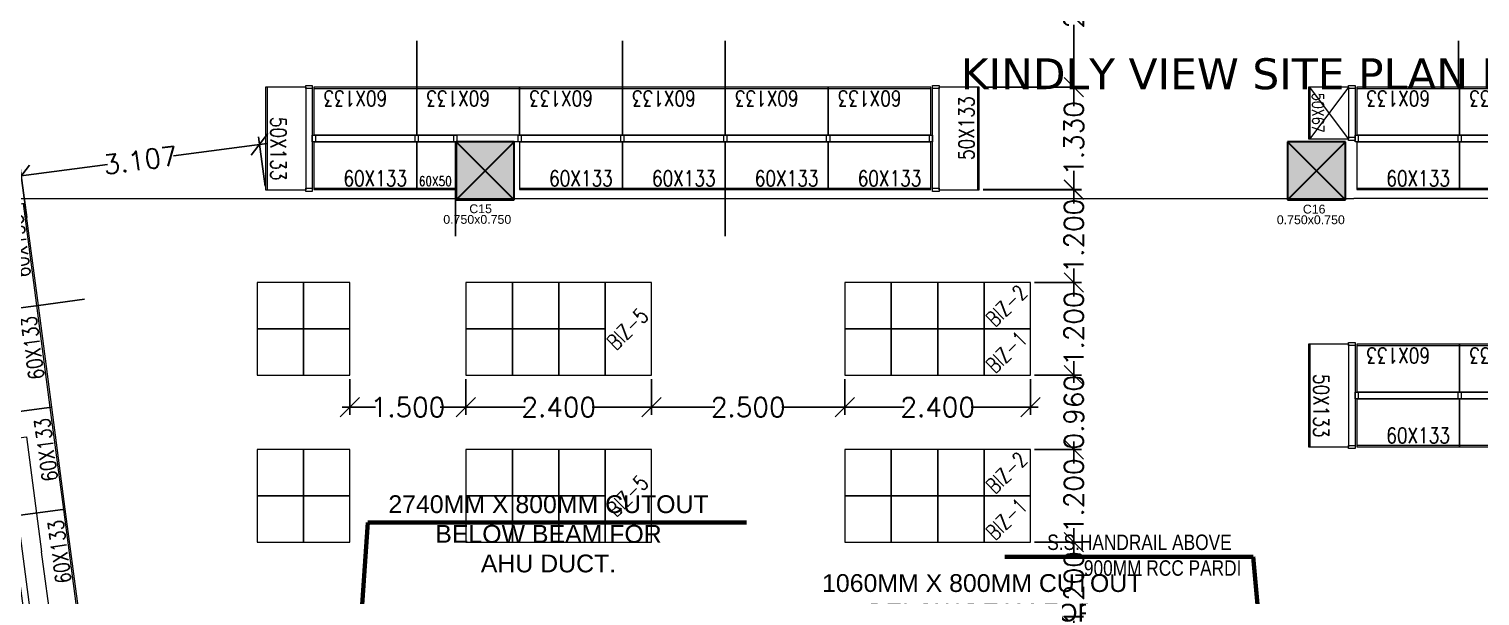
# Model space of a CAD drawing. Header units: inches. Extents: x 6 to 183294, y -48183 to 78918.
# Drawn here: x 122417 to 141178, y 42599 to 49934 of the extents above; entities that cross this region are included whole.
import ezdxf
from ezdxf.enums import TextEntityAlignment as Align

# ---------------------------------------------------------------- set-up
doc = ezdxf.new("R2010")
doc.units = ezdxf.units.IN
doc.header["$MEASUREMENT"] = 0
doc.header["$PDMODE"] = 35
for name, color, linetype, lineweight in [('Category', 8, 'Continuous', 0), ('COLUMN DMART', 8, 'Continuous', 0), ('DIM', 8, 'Continuous', 0), ('MUEBLES', 8, 'Continuous', 0), ('RACKS CORE & NON-CORE', 8, 'Continuous', 0), ('SDA_COL NO. DETAILS', 8, 'Continuous', 0), ('SDA_DIM', 8, 'Continuous', 5), ('SDA_MEP INPUTS', 8, 'Continuous', 0), ('SDA_RCC', 1, 'Continuous', 30)]:
    doc.layers.add(name, color=color, linetype=linetype, lineweight=lineweight)
doc.layers.add('S-COLUMN', color=1, linetype='Continuous')
doc.layers.add('SDA_TEXT', color=21, linetype='Continuous')
doc.styles.add('AR', font='arial.ttf')
doc.styles.add('arial', font='verdana.ttf')
doc.styles.add('ROMANS', font='simplex.shx', dxfattribs={"width": 0.7})
doc.styles.get("Standard").update_dxf_attribs({"font": 'txt.shx'})
doc.styles.add('SWA', font='simplex.shx', dxfattribs={"width": 0.75, "height": 0.23})
doc.styles.add('UNIQUE', font='times.ttf', dxfattribs={"height": 0.16})
doc.dimstyles.new('1-10', dxfattribs={"dimscale": 0.15, "dimtxt": 2.5, "dimasz": 2.5, "dimexe": 1, "dimexo": 0.5, "dimgap": 0.09, "dimtad": 0, "dimdec": 3, "dimzin": 0, "dimdsep": 46, "dimtxsty": 'Standard', "dimblk": 'OBLIQUE', "dimcen": 2.5, "dimdle": 1, "dimadec": 0, "dimazin": 0, "dimtfac": 1, "dimtdec": 3, "dimtofl": 0, "dimtmove": 0, "dimatfit": 3, "dimfxl": 0, "dimtolj": 1, "dimtzin": 0, "dimarcsym": 0})
doc.dimstyles.new('SDA-100', dxfattribs={"dimtxt": 0.2, "dimasz": 0.18, "dimexe": 0.18, "dimexo": 0.0625, "dimgap": 0.015, "dimtad": 0, "dimzin": 0, "dimdsep": 46, "dimtxsty": 'Standard', "dimblk": 'ARCHTICK', "dimcen": 0.09, "dimclrd": 27, "dimclre": 27, "dimclrt": 21, "dimadec": 0, "dimazin": 0, "dimtfac": 1, "dimtofl": 0, "dimtmove": 1, "dimatfit": 3, "dimfxl": 0, "dimtolj": 1, "dimtzin": 0, "dimlwd": -1, "dimlwe": -1, "dimarcsym": 0})
doc.dimstyles.new('SDA-100 centerline', dxfattribs={"dimtxt": 0.23, "dimasz": 0.125, "dimexe": 0.18, "dimexo": 0.0625, "dimgap": 0.09, "dimtad": 0, "dimdec": 3, "dimzin": 0, "dimdsep": 46, "dimtxsty": 'Standard', "dimblk": 'ARCHTICK', "dimcen": 0.09, "dimclrd": 27, "dimclre": 27, "dimclrt": 21, "dimadec": 0, "dimazin": 0, "dimtfac": 1, "dimtdec": 3, "dimtofl": 0, "dimtmove": 1, "dimatfit": 3, "dimfxl": 0, "dimtolj": 1, "dimtzin": 0, "dimarcsym": 0})
doc.dimstyles.new('SDA-50', dxfattribs={"dimtxt": 0.1, "dimasz": 0.05, "dimexe": 0.09, "dimexo": 0.009, "dimgap": 0, "dimtad": 0, "dimzin": 0, "dimdsep": 46, "dimtxsty": 'Standard', "dimblk": 'ARCHTICK', "dimcen": 0.1, "dimclrd": 27, "dimclre": 27, "dimclrt": 21, "dimadec": 0, "dimazin": 0, "dimtfac": 1, "dimtofl": 0, "dimtmove": 1, "dimatfit": 3, "dimfxl": 0, "dimtolj": 1, "dimtzin": 0, "dimlwd": -1, "dimlwe": -1, "dimarcsym": 0})

# ---------------------------------------------------------------- blocks, each defined once
blk = doc.blocks.new('_ArchTick')
at = {"color": 0, "const_width": 0.15}
blk.add_lwpolyline([(-0.5, -0.4999999999999716), (0.5, 0.5000000000000285)], dxfattribs=at)
blk = doc.blocks.new('COL NOS DETAIL 9 JUNE')
at = {"layer": 'SDA_COL NO. DETAILS', "ltscale": 0.8, "style": 'AR'}
for s, p in [('C15', (53.99244039271053, -113.4095640849626, 198.9126940031945)), ('C16', (64.77048475135109, -113.4142415964127, 198.9126940031945)), ('0.750x0.750', (53.65612495788878, -113.5474281160785, 198.9126940031945)), ('0.750x0.750', (64.43416931652933, -113.5521056275287, 198.9126940031945))]:
    blk.add_text(s, height=0.1143, dxfattribs=at).set_placement(p, align=Align.TOP_LEFT)
blk = doc.blocks.new('*D723')
at = {"layer": 'Defpoints', "color": 0}
for p in [(122383.6455494982, 44657.33268420985), (122056.5761573372, 44614.1543576163), (122449.2168243463, 41639.95979224501)]:
    blk.add_point(p, dxfattribs=at)
at = {"layer": 'SDA_DIM', "color": 27}
for p, q in [((122056.638119724, 44614.1625376302), (122383.824001172, 44657.35624264986)), ((122383.6455494982, 44657.33268420985), (122579.8962983512, 43170.76249489421)), ((122776.2862165073, 41683.13811883856), (122580.0354676542, 43169.70830815418)), ((122449.278786733, 41639.96797225891), (122776.4646681811, 41683.16167727857))]:
    blk.add_line(p, q, dxfattribs=at)
at = {"layer": 'SDA_DIM', "color": 27, "xscale": 0.18, "yscale": 0.18, "zscale": 0.18}
for p, rotation in [((122383.6455494982, 44657.33268420985), 97.52045994386103), ((122776.2862165073, 41683.13811883856), 277.520459943861)]:
    blk.add_blockref('_ArchTick', p, dxfattribs=dict(at, rotation=rotation))
at = {"layer": 'SDA_DIM', "color": 21, "insert": (122579.9658830027, 43170.2354015242), "char_height": 0.2, "attachment_point": 5, "rotation": 277.520459943861}
blk.add_mtext('\\A1;3000.00', dxfattribs=at)
blk = doc.blocks.new('*D733')
at = {"layer": 'Defpoints', "color": 0}
for p in [(157430.0938783067, 47742.553847019), (121659.6818833046, 47654.06642802781), (157430.0938783067, 47569.81316916243)]:
    blk.add_point(p, dxfattribs=at)
at = {"layer": 'SDA_DIM', "color": 27}
for p, q in [((121659.6818833046, 47654.12892802781), (121659.6818833046, 47742.733847019)), ((121659.6818833046, 47742.553847019), (139544.2228808056, 47742.553847019)), ((157430.0938783067, 47742.553847019), (139545.5528808056, 47742.553847019)), ((157430.0938783067, 47569.87566916243), (157430.0938783067, 47742.733847019))]:
    blk.add_line(p, q, dxfattribs=at)
at = {"layer": 'SDA_DIM', "color": 27, "xscale": 0.18, "yscale": 0.18, "zscale": 0.18, "rotation": 180}
blk.add_blockref('_ArchTick', (121659.6818833046, 47742.553847019), dxfattribs=at)
at = {"layer": 'SDA_DIM', "color": 27, "xscale": 0.18, "yscale": 0.18, "zscale": 0.18}
blk.add_blockref('_ArchTick', (157430.0938783067, 47742.553847019), dxfattribs=at)
at = {"layer": 'SDA_DIM', "color": 21, "insert": (139544.8878808056, 47742.553847019), "char_height": 0.2, "attachment_point": 5}
blk.add_mtext('\\A1;35770.41', dxfattribs=at)
blk = doc.blocks.new('column')
at = {"layer": 'SDA_RCC'}
h = blk.add_hatch(color=252, dxfattribs=at)
h.dxf.hatch_style = 1
h.paths.add_polyline_path([(-0.5, 0.5), (-0.5, -0.5), (0.5, -0.5), (0.5, 0.5)])
for p, q in [((-0.5, 0.5), (-0.5, -0.5)), ((0.5, 0.5), (-0.5, 0.5)), ((-0.5, -0.5), (0.5, 0.5)), ((0.5, -0.5), (-0.5, 0.5)), ((0.5, -0.5), (0.5, 0.5)), ((-0.5, -0.5), (0.5, -0.5))]:
    blk.add_line(p, q, dxfattribs=at)
blk = doc.blocks.new('NEW COLS 9 JUNE')
at = {"layer": 'S-COLUMN', "xscale": 0.75, "yscale": 0.7504197736397487}
for p in [(54.20210263108527, -112.9748309874215, -197.598), (64.95210263108527, -112.9748309874215, -197.598)]:
    blk.add_blockref('column', p, dxfattribs=at)
blk = doc.blocks.new('*U501')
at = {"color": 150, "true_color": 0x007af5}
for p, q in [((20, 0), (1350, 0)), ((20, -85), (1350, -85)), ((20, -85), (20, -705)), ((1350, -705), (1350, -85)), ((20, -685), (1350, -685)), ((20, -705), (1350, -705))]:
    blk.add_line(p, q, dxfattribs=at)
for points in [[(40, 0), (40, -85), (0, -85), (0, 0)], [(1370, 0), (1370, -85), (1330, -85), (1330, 0)]]:
    blk.add_lwpolyline(points, close=True, dxfattribs=at)
at = {"style": 'ROMANS', "width": 0.8}
blk.add_text('60X133', height=200, dxfattribs=at).set_placement((402.3180110931244, -659.1704338901527))
blk = doc.blocks.new('*U510')
at = {"color": 1, "lineweight": 5, "ltscale": 0.025, "true_color": 0xeb0000}
for p, q in [((20, -85), (20, -605)), ((1350, -605), (1350, -85)), ((20, -585), (1350, -585)), ((20, -605), (1350, -605))]:
    blk.add_line(p, q, dxfattribs=at)
at = {"layer": 'MUEBLES', "color": 42, "lineweight": 5, "true_color": 0xe08b0b}
for p, q in [((20, 0), (1350, 0)), ((20, -85), (1350, -85))]:
    blk.add_line(p, q, dxfattribs=at)
for points in [[(40, 0), (40, -85), (0, -85), (0, 0)], [(1370, 0), (1370, -85), (1330, -85), (1330, 0)]]:
    blk.add_lwpolyline(points, close=True, dxfattribs=at)
at = {"style": 'ROMANS', "width": 0.8}
blk.add_text('50X133', height=200, dxfattribs=at).set_placement((406.0760577137407, -538.7525203426912))
blk = doc.blocks.new('*U511')
at = {"color": 1, "lineweight": 5, "ltscale": 0.025}
for p, q in [((20, -85), (20, -605)), ((690, -605), (690, -85)), ((20, -585), (690, -585)), ((20, -605), (690, -605))]:
    blk.add_line(p, q, dxfattribs=at)
for p, q in [((20, -85), (690, -585)), ((690, -85), (20, -585))]:
    blk.add_line(p, q)
at = {"layer": 'MUEBLES', "color": 40, "lineweight": 5}
for p, q in [((20, 0), (690, 0)), ((20, -85), (690, -85))]:
    blk.add_line(p, q, dxfattribs=at)
for points in [[(40, 0), (40, -85), (0, -85), (0, 0)], [(710, 0), (710, -85), (670, -85), (670, 0)]]:
    blk.add_lwpolyline(points, close=True, dxfattribs=at)
at = {"style": 'ROMANS', "width": 0.8}
blk.add_text('50X67', height=150, dxfattribs=at).set_placement((96.07318790596673, -555.3607782641741))
blk = doc.blocks.new('_Oblique')
at = {"color": 0, "linetype": 'ByBlock', "lineweight": -2}
blk.add_line((-0.5, -0.5), (0.5, 0.5), dxfattribs=at)
blk = doc.blocks.new('*D519')
at = {"layer": 'Defpoints', "color": 0, "transparency": 16777216}
for p in [(-12.82337107598574, -10.1436089254627), (-12.8233710758475, -11.34360892538885), (-12.26241293291776, -11.34360892538885)]:
    blk.add_point(p, dxfattribs=at)
at = {"layer": 'DIM', "color": 0, "lineweight": -2, "transparency": 16777216}
for p, q in [((-12.26241293291776, -10.0436089254627), (-12.26241293291776, -10.32499091724024)), ((-12.77337107598574, -10.1436089254627), (-12.16241293291776, -10.1436089254627)), ((-12.26241293291776, -11.44360892538885), (-12.26241293291776, -11.16222693361132)), ((-12.7733710758475, -11.34360892538885), (-12.16241293291776, -11.34360892538885))]:
    blk.add_line(p, q, dxfattribs=at)
at = {"layer": 'DIM', "color": 0, "lineweight": -2, "transparency": 16777216, "xscale": 0.25, "yscale": 0.25, "zscale": 0.25}
for p, rotation in [((-12.26241293291776, -10.1436089254627), 90), ((-12.26241293291776, -11.34360892538885), 270)]:
    blk.add_blockref('_Oblique', p, dxfattribs=dict(at, rotation=rotation))
at = {"layer": 'DIM', "color": 0, "lineweight": -3, "transparency": 16777216, "insert": (-12.26241293291776, -10.74360892542577), "char_height": 0.25, "attachment_point": 5, "rotation": 90}
blk.add_mtext('\\A1;1.200', dxfattribs=at)
blk = doc.blocks.new('*D533')
at = {"layer": 'Defpoints', "color": 0, "transparency": 16777216}
for p in [(-15.22337107620911, -11.34360892550836), (-12.82337107598573, -11.34360892550836), (-12.82337107598573, -11.75704444050835)]:
    blk.add_point(p, dxfattribs=at)
at = {"layer": 'DIM', "color": 0, "lineweight": -2, "transparency": 16777216}
for p, q in [((-15.22337107620911, -11.39360892550836), (-15.22337107620911, -11.85704444050835)), ((-12.82337107598573, -11.39360892550836), (-12.82337107598573, -11.85704444050835)), ((-15.3233710762091, -11.75704444050835), (-14.45588744717518, -11.75704444050835)), ((-12.72337107598573, -11.75704444050835), (-13.59085470501966, -11.75704444050835))]:
    blk.add_line(p, q, dxfattribs=at)
at = {"layer": 'DIM', "color": 0, "lineweight": -2, "transparency": 16777216, "xscale": 0.25, "yscale": 0.25, "zscale": 0.25, "rotation": 180}
blk.add_blockref('_Oblique', (-15.22337107620911, -11.75704444050835), dxfattribs=at)
at = {"layer": 'DIM', "color": 0, "lineweight": -2, "transparency": 16777216, "xscale": 0.25, "yscale": 0.25, "zscale": 0.25}
blk.add_blockref('_Oblique', (-12.82337107598573, -11.75704444050835), dxfattribs=at)
at = {"layer": 'DIM', "color": 0, "lineweight": -3, "transparency": 16777216, "insert": (-14.02337107609742, -11.75704444050835), "char_height": 0.25, "attachment_point": 5}
blk.add_mtext('\\A1;2.400', dxfattribs=at)
blk = doc.blocks.new('*U534')
at = {"color": 150}
for p, q in [((20, 0), (520, 0)), ((20, -85), (520, -85)), ((20, -85), (20, -705)), ((520, -705), (520, -85)), ((20, -685), (520, -685)), ((20, -705), (520, -705))]:
    blk.add_line(p, q, dxfattribs=at)
for points in [[(40, 0), (40, -85), (0, -85), (0, 0)], [(540, 0), (540, -85), (500, -85), (500, 0)]]:
    blk.add_lwpolyline(points, close=True, dxfattribs=at)
at = {"style": 'ROMANS', "width": 0.8}
blk.add_text('60X50', height=125, dxfattribs=at).set_placement((46.23142217787972, -657.8445805573874))
blk = doc.blocks.new('*D535')
at = {"layer": 'Defpoints', "color": 0, "transparency": 16777216}
for p in [(-13.4850806850393, -5.139458335549408), (-13.4850806850393, -7.616108925478361), (-12.26241293291799, -7.616108925478361)]:
    blk.add_point(p, dxfattribs=at)
at = {"layer": 'DIM', "color": 0, "lineweight": -2, "transparency": 16777216}
for p, q in [((-12.26241293291799, -5.039458335549408), (-12.26241293291799, -5.944840929286053)), ((-13.4350806850393, -5.139458335549408), (-12.16241293291799, -5.139458335549408)), ((-12.26241293291799, -7.716108925478361), (-12.26241293291799, -6.810726331741716)), ((-13.4350806850393, -7.616108925478361), (-12.16241293291799, -7.616108925478361))]:
    blk.add_line(p, q, dxfattribs=at)
at = {"layer": 'DIM', "color": 0, "lineweight": -2, "transparency": 16777216, "xscale": 0.25, "yscale": 0.25, "zscale": 0.25}
for p, rotation in [((-12.26241293291799, -5.139458335549408), 90), ((-12.26241293291799, -7.616108925478361), 270)]:
    blk.add_blockref('_Oblique', p, dxfattribs=dict(at, rotation=rotation))
at = {"layer": 'DIM', "color": 0, "lineweight": -3, "transparency": 16777216, "insert": (-12.26241293291799, -6.377783630513879), "char_height": 0.25, "attachment_point": 5, "rotation": 90}
blk.add_mtext('\\A1;2.477', dxfattribs=at)
blk = doc.blocks.new('*D536')
at = {"layer": 'Defpoints', "color": 0, "transparency": 16777216}
for p in [(-13.4850806850393, -7.616108925478361), (-12.26241293291776, -7.616108925478361), (-13.4850806850393, -8.94610892547836)]:
    blk.add_point(p, dxfattribs=at)
at = {"layer": 'DIM', "color": 0, "lineweight": -2, "transparency": 16777216}
for p, q in [((-13.4350806850393, -7.616108925478361), (-12.16241293291776, -7.616108925478361)), ((-12.26241293291776, -7.516108925478362), (-12.26241293291776, -7.862490917292821)), ((-12.26241293291776, -9.046108925478359), (-12.26241293291776, -8.699726933663898)), ((-13.4350806850393, -8.94610892547836), (-12.16241293291776, -8.94610892547836))]:
    blk.add_line(p, q, dxfattribs=at)
at = {"layer": 'DIM', "color": 0, "lineweight": -2, "transparency": 16777216, "xscale": 0.25, "yscale": 0.25, "zscale": 0.25}
for p, rotation in [((-12.26241293291776, -7.616108925478361), 90), ((-12.26241293291776, -8.94610892547836), 270)]:
    blk.add_blockref('_Oblique', p, dxfattribs=dict(at, rotation=rotation))
at = {"layer": 'DIM', "color": 0, "lineweight": -3, "transparency": 16777216, "insert": (-12.26241293291776, -8.281108925478355), "char_height": 0.25, "attachment_point": 5, "rotation": 90}
blk.add_mtext('\\A1;1.330', dxfattribs=at)
blk = doc.blocks.new('*D537')
at = {"layer": 'Defpoints', "color": 0, "transparency": 16777216}
for p in [(-13.4850806850393, -8.94360892547839), (-12.8233710758475, -10.1436089254627), (-12.26241293291731, -10.1436089254627)]:
    blk.add_point(p, dxfattribs=at)
at = {"layer": 'DIM', "color": 0, "lineweight": -2, "transparency": 16777216}
for p, q in [((-13.4350806850393, -8.94360892547839), (-12.16241293291731, -8.94360892547839)), ((-12.26241293291731, -8.84360892547839), (-12.26241293291731, -9.12499091728501)), ((-12.26241293291731, -10.2436089254627), (-12.26241293291731, -9.962226933656085)), ((-12.7733710758475, -10.1436089254627), (-12.16241293291731, -10.1436089254627))]:
    blk.add_line(p, q, dxfattribs=at)
at = {"layer": 'DIM', "color": 0, "lineweight": -2, "transparency": 16777216, "xscale": 0.25, "yscale": 0.25, "zscale": 0.25}
for p, rotation in [((-12.26241293291731, -8.94360892547839), 90), ((-12.26241293291731, -10.1436089254627), 270)]:
    blk.add_blockref('_Oblique', p, dxfattribs=dict(at, rotation=rotation))
at = {"layer": 'DIM', "color": 0, "lineweight": -3, "transparency": 16777216, "insert": (-12.26241293291731, -9.543608925470542), "char_height": 0.25, "attachment_point": 5, "rotation": 90}
blk.add_mtext('\\A1;1.200', dxfattribs=at)
blk = doc.blocks.new('*D538')
at = {"layer": 'Defpoints', "color": 0, "transparency": 16777216}
for p in [(-12.82337107598574, -12.30377950078469), (-12.8233710758475, -13.50377950071084), (-12.26241293291765, -13.50377950071084)]:
    blk.add_point(p, dxfattribs=at)
at = {"layer": 'DIM', "color": 0, "lineweight": -2, "transparency": 16777216}
for p, q in [((-12.77337107598574, -12.30377950078469), (-12.16241293291765, -12.30377950078469)), ((-12.26241293291765, -12.20377950078469), (-12.26241293291765, -12.48516149256223)), ((-12.7733710758475, -13.50377950071084), (-12.16241293291765, -13.50377950071084)), ((-12.26241293291765, -13.60377950071084), (-12.26241293291765, -13.32239750893331))]:
    blk.add_line(p, q, dxfattribs=at)
at = {"layer": 'DIM', "color": 0, "lineweight": -2, "transparency": 16777216, "xscale": 0.25, "yscale": 0.25, "zscale": 0.25}
for p, rotation in [((-12.26241293291765, -12.30377950078469), 90), ((-12.26241293291765, -13.50377950071084), 270)]:
    blk.add_blockref('_Oblique', p, dxfattribs=dict(at, rotation=rotation))
at = {"layer": 'DIM', "color": 0, "lineweight": -3, "transparency": 16777216, "insert": (-12.26241293291765, -12.90377950074776), "char_height": 0.25, "attachment_point": 5, "rotation": 90}
blk.add_mtext('\\A1;1.200', dxfattribs=at)
blk = doc.blocks.new('*D539')
at = {"layer": 'Defpoints', "color": 0, "transparency": 16777216}
for p in [(-20.12337107686176, -11.34360892541795), (-17.72337107649287, -11.34360892538885), (-17.72337107649287, -11.75704444050835)]:
    blk.add_point(p, dxfattribs=at)
at = {"layer": 'DIM', "color": 0, "lineweight": -2, "transparency": 16777216}
for p, q in [((-20.12337107686176, -11.39360892541795), (-20.12337107686176, -11.85704444050835)), ((-17.72337107649287, -11.39360892538885), (-17.72337107649287, -11.85704444050835)), ((-20.22337107686176, -11.75704444050835), (-19.35588744775508, -11.75704444050835)), ((-17.62337107649287, -11.75704444050835), (-18.49085470559955, -11.75704444050835))]:
    blk.add_line(p, q, dxfattribs=at)
at = {"layer": 'DIM', "color": 0, "lineweight": -2, "transparency": 16777216, "xscale": 0.25, "yscale": 0.25, "zscale": 0.25, "rotation": 180}
blk.add_blockref('_Oblique', (-20.12337107686176, -11.75704444050835), dxfattribs=at)
at = {"layer": 'DIM', "color": 0, "lineweight": -2, "transparency": 16777216, "xscale": 0.25, "yscale": 0.25, "zscale": 0.25}
blk.add_blockref('_Oblique', (-17.72337107649287, -11.75704444050835), dxfattribs=at)
at = {"layer": 'DIM', "color": 0, "lineweight": -3, "transparency": 16777216, "insert": (-18.92337107667731, -11.75704444050835), "char_height": 0.25, "attachment_point": 5}
blk.add_mtext('\\A1;2.400', dxfattribs=at)
blk = doc.blocks.new('*D540')
at = {"layer": 'Defpoints', "color": 0, "transparency": 16777216}
for p in [(-17.72337107649287, -11.34360892538885), (-15.22337107621638, -11.34360892544706), (-17.72337107649287, -11.75704444050835)]:
    blk.add_point(p, dxfattribs=at)
at = {"layer": 'DIM', "color": 0, "lineweight": -2, "transparency": 16777216}
for p, q in [((-17.72337107649287, -11.39360892538885), (-17.72337107649287, -11.85704444050835)), ((-15.22337107621638, -11.39360892544706), (-15.22337107621638, -11.85704444050835)), ((-17.82337107649287, -11.75704444050835), (-16.90588744743239, -11.75704444050835)), ((-15.12337107621638, -11.75704444050835), (-16.04085470527686, -11.75704444050835))]:
    blk.add_line(p, q, dxfattribs=at)
at = {"layer": 'DIM', "color": 0, "lineweight": -2, "transparency": 16777216, "xscale": 0.25, "yscale": 0.25, "zscale": 0.25, "rotation": 180}
blk.add_blockref('_Oblique', (-17.72337107649287, -11.75704444050835), dxfattribs=at)
at = {"layer": 'DIM', "color": 0, "lineweight": -2, "transparency": 16777216, "xscale": 0.25, "yscale": 0.25, "zscale": 0.25}
blk.add_blockref('_Oblique', (-15.22337107621638, -11.75704444050835), dxfattribs=at)
at = {"layer": 'DIM', "color": 0, "lineweight": -3, "transparency": 16777216, "insert": (-16.47337107635462, -11.75704444050835), "char_height": 0.25, "attachment_point": 5}
blk.add_mtext('\\A1;2.500', dxfattribs=at)
blk = doc.blocks.new('*D541')
at = {"layer": 'Defpoints', "color": 0, "transparency": 16777216}
for p in [(-21.62337107686176, -11.34360892541795), (-20.12337107686176, -11.34360892541795), (-21.62337107686176, -11.75704444050835)]:
    blk.add_point(p, dxfattribs=at)
at = {"layer": 'DIM', "color": 0, "lineweight": -2, "transparency": 16777216}
for p, q in [((-21.62337107686176, -11.39360892541795), (-21.62337107686176, -11.85704444050835)), ((-20.12337107686176, -11.39360892541795), (-20.12337107686176, -11.85704444050835)), ((-21.72337107686176, -11.75704444050835), (-21.2919890850473, -11.75704444050835)), ((-20.02337107686176, -11.75704444050835), (-20.45475306867622, -11.75704444050835))]:
    blk.add_line(p, q, dxfattribs=at)
at = {"layer": 'DIM', "color": 0, "lineweight": -2, "transparency": 16777216, "xscale": 0.25, "yscale": 0.25, "zscale": 0.25, "rotation": 180}
blk.add_blockref('_Oblique', (-21.62337107686176, -11.75704444050835), dxfattribs=at)
at = {"layer": 'DIM', "color": 0, "lineweight": -2, "transparency": 16777216, "xscale": 0.25, "yscale": 0.25, "zscale": 0.25}
blk.add_blockref('_Oblique', (-20.12337107686176, -11.75704444050835), dxfattribs=at)
at = {"layer": 'DIM', "color": 0, "lineweight": -3, "transparency": 16777216, "insert": (-20.87337107686176, -11.75704444050835), "char_height": 0.25, "attachment_point": 5}
blk.add_mtext('\\A1;1.500', dxfattribs=at)
blk = doc.blocks.new('*D542')
at = {"layer": 'Defpoints', "color": 0, "transparency": 16777216}
for p in [(-12.8233710758475, -11.34360892538885), (-12.82337107598574, -12.30377950078469, -5982.170417180192), (-12.26241293291731, -12.30377950078469)]:
    blk.add_point(p, dxfattribs=at)
at = {"layer": 'DIM', "color": 0, "lineweight": -2, "transparency": 16777216}
for p, q in [((-12.26241293291731, -11.24360892538885), (-12.26241293291731, -11.39330949275935)), ((-12.7733710758475, -11.34360892538885), (-12.16241293291731, -11.34360892538885)), ((-12.77337107598574, -12.30377950078469), (-12.16241293291731, -12.30377950078469)), ((-12.26241293291731, -12.40377950078469), (-12.26241293291731, -12.2540789334142))]:
    blk.add_line(p, q, dxfattribs=at)
at = {"layer": 'DIM', "color": 0, "lineweight": -2, "transparency": 16777216, "xscale": 0.25, "yscale": 0.25, "zscale": 0.25}
for p, rotation in [((-12.26241293291731, -11.34360892538885), 90), ((-12.26241293291731, -12.30377950078469), 270)]:
    blk.add_blockref('_Oblique', p, dxfattribs=dict(at, rotation=rotation))
at = {"layer": 'DIM', "color": 0, "lineweight": -3, "transparency": 16777216, "insert": (-12.26241293291731, -11.82369421308677), "char_height": 0.25, "attachment_point": 5, "rotation": 90}
blk.add_mtext('\\A1;0.960', dxfattribs=at)
blk = doc.blocks.new('*D543')
at = {"layer": 'Defpoints', "color": 0, "transparency": 16777216}
for p in [(-12.8233710758475, -13.50377950071084, -5982.170417180192), (-12.26241293291719, -13.50377950071084), (-13.51516136753003, -14.7037795007254, -5982.170417180192)]:
    blk.add_point(p, dxfattribs=at)
at = {"layer": 'DIM', "color": 0, "lineweight": -2, "transparency": 16777216}
for p, q in [((-12.7733710758475, -13.50377950071084), (-12.16241293291719, -13.50377950071084)), ((-12.26241293291719, -13.40377950071084), (-12.26241293291719, -13.68516149253258)), ((-12.26241293291719, -14.8037795007254), (-12.26241293291719, -14.52239750890366)), ((-13.46516136753003, -14.7037795007254), (-12.16241293291719, -14.7037795007254))]:
    blk.add_line(p, q, dxfattribs=at)
at = {"layer": 'DIM', "color": 0, "lineweight": -2, "transparency": 16777216, "xscale": 0.25, "yscale": 0.25, "zscale": 0.25}
for p, rotation in [((-12.26241293291719, -13.50377950071084), 90), ((-12.26241293291719, -14.7037795007254), 270)]:
    blk.add_blockref('_Oblique', p, dxfattribs=dict(at, rotation=rotation))
at = {"layer": 'DIM', "color": 0, "lineweight": -3, "transparency": 16777216, "insert": (-12.26241293291719, -14.10377950071811), "char_height": 0.25, "attachment_point": 5, "rotation": 90}
blk.add_mtext('\\A1;1.200', dxfattribs=at)
blk = doc.blocks.new('*D550')
at = {"layer": 'Defpoints', "color": 0, "transparency": 16777216}
for p in [(-25.87295523114104, -8.765787970938089), (-22.71508068504158, -8.946108925478455), (-25.79546456039776, -9.352768258914054)]:
    blk.add_point(p, dxfattribs=at)
at = {"layer": 'DIM', "color": 0, "lineweight": -2, "transparency": 16777216}
for p, q in [((-22.6934315369726, -8.346040615273292), (-23.90574253118403, -8.50608481780492)), ((-22.72162469615618, -8.896539016072325), (-22.80565937801406, -8.259988818690227)), ((-25.9720950499533, -8.778875993167285), (-24.75978405574187, -8.618831790635655)), ((-25.80200857151236, -9.303198349507923), (-25.88604325337024, -8.666648152125827))]:
    blk.add_line(p, q, dxfattribs=at)
at = {"layer": 'DIM', "color": 0, "lineweight": -2, "transparency": 16777216, "xscale": 0.25, "yscale": 0.25, "zscale": 0.25}
for p, rotation in [((-22.79257135578487, -8.359128637502488), 7.520459943847833), ((-25.87295523114104, -8.765787970938089), 187.5204599438478)]:
    blk.add_blockref('_Oblique', p, dxfattribs=dict(at, rotation=rotation))
at = {"layer": 'DIM', "color": 0, "lineweight": -3, "transparency": 16777216, "insert": (-24.33276329346295, -8.562458304220288), "char_height": 0.25, "attachment_point": 5, "rotation": 7.520459943847818}
blk.add_mtext('\\A1;3.107', dxfattribs=at)
blk = doc.blocks.new('gr cat')
at = {"layer": 'Category', "lineweight": -3}
for p, q in [((-20.76008068504086, -7.618608925478398, 197.5979999999999), (-20.76008068504086, -7.01860892739343, 197.5979999999999)), ((-18.10008068504095, -7.618608925478398, 197.5979999999999), (-18.10008068504095, -7.01860892739343, 197.5979999999999)), ((-16.77008068504097, -7.618608925478398, 197.5979999999999), (-16.77008068504097, -7.01860892739343, 197.5979999999999)), ((-7.289743597417612, -7.618608925478426, 197.5979999999999), (-7.289743597417612, -7.018608927393458, 197.5979999999999)), ((-20.26008068504166, -8.943608925478387, 197.5979999999999), (-20.26008068504166, -9.543608923563355, 197.5979999999999)), ((-16.77008068504091, -8.943608925478387, 197.5979999999999), (-16.77008068504091, -9.543608923563355, 197.5979999999999)), ((-25.05697562591729, -10.3623676559324, 197.5979999999999), (-25.65181453689229, -10.44089578905702, 197.5979999999999))]:
    blk.add_line(p, q, dxfattribs=at)
at = {"layer": 'COLUMN DMART', "color": 3, "true_color": 0x00e600}
for points, elevation in [([(-22.8233710770462, -10.74360892549899), (-22.22337107695398, -10.74360892549899), (-22.22337107695398, -10.14360892552091), (-22.8233710770462, -10.14360892555229)], 197.5979999999999), ([(-22.82337107690068, -10.14360892552091), (-22.82337107690068, -10.74360892514883), (-22.22337107693943, -10.74360892514883), (-22.22337107695398, -10.14360892552091)], 197.5979999999999), ([(-22.22337107695398, -10.74360892546989), (-21.62337107686176, -10.74360892546989), (-21.62337107686176, -10.1436089254918), (-22.22337107695398, -10.14360892552318)], 197.5979999999999), ([(-22.22337107680846, -10.1436089254918), (-22.22337107680846, -10.74360892511973), (-21.62337107684721, -10.74360892511973), (-21.62337107686176, -10.1436089254918)], 197.5979999999999), ([(-20.12337107686176, -10.74360892544078), (-19.52337107676954, -10.74360892544078), (-19.52337107676954, -10.1436089254627), (-20.12337107686176, -10.14360892549408)], 197.5979999999999), ([(-20.12337107671624, -10.1436089254627), (-20.12337107671624, -10.74360892509063), (-19.52337107675498, -10.74360892509063), (-19.52337107676954, -10.1436089254627)], 197.5979999999999), ([(-19.52337107676954, -10.74360892544078), (-18.92337107667731, -10.74360892544078), (-18.92337107667731, -10.1436089254627), (-19.52337107676954, -10.14360892549408)], 197.5979999999999), ([(-19.52337107662402, -10.1436089254627), (-19.52337107662402, -10.74360892509063), (-18.92337107666276, -10.74360892509063), (-18.92337107667731, -10.1436089254627)], 197.5979999999999), ([(-18.92337107667731, -10.74360892546989), (-18.32337107658509, -10.74360892546989), (-18.32337107658509, -10.1436089254918), (-18.92337107667731, -10.14360892552318)], 197.5979999999999), ([(-18.92337107653179, -10.1436089254918), (-18.92337107653179, -10.74360892511973), (-18.32337107657054, -10.74360892511973), (-18.32337107658509, -10.1436089254918)], 197.5979999999999), ([(-15.22337107621638, -10.74360892546989), (-14.62337107612416, -10.74360892546989), (-14.62337107612416, -10.1436089254918), (-15.22337107621638, -10.14360892552318)], 197.5979999999999), ([(-15.22337107607086, -10.1436089254918), (-15.22337107607086, -10.74360892511973), (-14.62337107610961, -10.74360892511973), (-14.62337107612416, -10.1436089254918)], 197.5979999999999), ([(-14.62337107612416, -10.74360892544078), (-14.02337107603194, -10.74360892544078), (-14.02337107603194, -10.1436089254627), (-14.62337107612416, -10.14360892549408)], 197.5979999999999), ([(-14.62337107597864, -10.1436089254627), (-14.62337107597864, -10.74360892509063), (-14.02337107601738, -10.74360892509063), (-14.02337107603194, -10.1436089254627)], 197.5979999999999), ([(-14.02337107603194, -10.74360892546989), (-13.42337107593971, -10.74360892546989), (-13.42337107593971, -10.1436089254918), (-14.02337107603194, -10.14360892552318)], 197.5979999999999), ([(-14.02337107588642, -10.1436089254918), (-14.02337107588642, -10.74360892511973), (-13.42337107592516, -10.74360892511973), (-13.42337107593971, -10.1436089254918)], 197.5979999999999), ([(-22.8233710770462, -11.34360892547616), (-22.22337107695398, -11.34360892544706), (-22.22337107695398, -10.74360892549899), (-22.8233710770462, -10.74360892549899)], 197.5979999999999), ([(-22.22337107695398, -11.34360892544706), (-21.62337107686176, -11.34360892541795), (-21.62337107686176, -10.74360892546989), (-22.22337107695398, -10.74360892546989)], 197.5979999999999), ([(-20.12337107686176, -11.34360892541795), (-19.52337107676954, -11.34360892538885), (-19.52337107676954, -10.74360892544078), (-20.12337107686176, -10.74360892544078)], 197.5979999999999), ([(-19.52337107676954, -11.34360892541795), (-18.92337107667731, -11.34360892538885), (-18.92337107667731, -10.74360892544078), (-19.52337107676954, -10.74360892544078)], 197.5979999999999), ([(-18.92337107667731, -11.34360892544706), (-18.32337107658509, -11.34360892541795), (-18.32337107658509, -10.74360892546989), (-18.92337107667731, -10.74360892546989)], 197.5979999999999), ([(-15.22337107621638, -11.34360892544706), (-14.62337107612416, -11.34360892541795), (-14.62337107612416, -10.74360892546989), (-15.22337107621638, -10.74360892546989)], 197.5979999999999), ([(-14.62337107612416, -11.34360892541795), (-14.02337107603194, -11.34360892538885), (-14.02337107603194, -10.74360892544078), (-14.62337107612416, -10.74360892544078)], 197.5979999999999), ([(-14.02337107603194, -11.34360892544706), (-13.42337107593971, -11.34360892541795), (-13.42337107593971, -10.74360892546989), (-14.02337107603194, -10.74360892546989)], 197.5979999999999), ([(-22.8233710770462, -12.90377950082097), (-22.22337107695398, -12.90377950082097), (-22.22337107695398, -12.30377950084289), (-22.8233710770462, -12.30377950087427)], -5784.572417180192), ([(-22.82337107690068, -12.30377950084289), (-22.82337107690068, -12.90377950047082), (-22.22337107693943, -12.90377950047082), (-22.22337107695398, -12.30377950084289)], -5784.572417180192), ([(-22.22337107695398, -12.90377950079187), (-21.62337107686176, -12.90377950079187), (-21.62337107686176, -12.30377950081379), (-22.22337107695398, -12.30377950084517)], -5784.572417180192), ([(-22.22337107680846, -12.30377950081379), (-22.22337107680846, -12.90377950044171), (-21.62337107684721, -12.90377950044171), (-21.62337107686176, -12.30377950081379)], -5784.572417180192), ([(-20.12337107686176, -12.90377950076277), (-19.52337107676954, -12.90377950076277), (-19.52337107676954, -12.30377950078469), (-20.12337107686176, -12.30377950081606)], -5784.572417180192), ([(-20.12337107671624, -12.30377950078469), (-20.12337107671624, -12.90377950041261), (-19.52337107675498, -12.90377950041261), (-19.52337107676954, -12.30377950078469)], -5784.572417180192), ([(-19.52337107676954, -12.90377950076277), (-18.92337107667731, -12.90377950076277), (-18.92337107667731, -12.30377950078469), (-19.52337107676954, -12.30377950081606)], -5784.572417180192), ([(-19.52337107662402, -12.30377950078469), (-19.52337107662402, -12.90377950041261), (-18.92337107666276, -12.90377950041261), (-18.92337107667731, -12.30377950078469)], -5784.572417180192), ([(-18.92337107667731, -12.90377950079187), (-18.32337107658509, -12.90377950079187), (-18.32337107658509, -12.30377950081379), (-18.92337107667731, -12.30377950084517)], -5784.572417180192), ([(-18.92337107653179, -12.30377950081379), (-18.92337107653179, -12.90377950044171), (-18.32337107657054, -12.90377950044171), (-18.32337107658509, -12.30377950081379)], -5784.572417180192), ([(-15.22337107621638, -12.90377950079187), (-14.62337107612416, -12.90377950079187), (-14.62337107612416, -12.30377950081379), (-15.22337107621638, -12.30377950084517)], -5784.572417180192), ([(-15.22337107607086, -12.30377950081379), (-15.22337107607086, -12.90377950044171), (-14.62337107610961, -12.90377950044171), (-14.62337107612416, -12.30377950081379)], -5784.572417180192), ([(-14.62337107612416, -12.90377950076277), (-14.02337107603194, -12.90377950076277), (-14.02337107603194, -12.30377950078469), (-14.62337107612416, -12.30377950081606)], -5784.572417180192), ([(-14.62337107597864, -12.30377950078469), (-14.62337107597864, -12.90377950041261), (-14.02337107601738, -12.90377950041261), (-14.02337107603194, -12.30377950078469)], -5784.572417180192), ([(-14.02337107603194, -12.90377950079187), (-13.42337107593971, -12.90377950079187), (-13.42337107593971, -12.30377950081379), (-14.02337107603194, -12.30377950084517)], -5784.572417180192), ([(-14.02337107588642, -12.30377950081379), (-14.02337107588642, -12.90377950044171), (-13.42337107592516, -12.90377950044171), (-13.42337107593971, -12.30377950081379)], -5784.572417180192), ([(-22.8233710770462, -13.50377950079815), (-22.22337107695398, -13.50377950076904), (-22.22337107695398, -12.90377950082097), (-22.8233710770462, -12.90377950082097)], -5784.572417180192), ([(-22.22337107695398, -13.50377950076904), (-21.62337107686176, -13.50377950073994), (-21.62337107686176, -12.90377950079187), (-22.22337107695398, -12.90377950079187)], -5784.572417180192), ([(-20.12337107686176, -13.50377950073994), (-19.52337107676954, -13.50377950071083), (-19.52337107676954, -12.90377950076277), (-20.12337107686176, -12.90377950076277)], -5784.572417180192), ([(-19.52337107676954, -13.50377950073994), (-18.92337107667731, -13.50377950071083), (-18.92337107667731, -12.90377950076277), (-19.52337107676954, -12.90377950076277)], -5784.572417180192), ([(-18.92337107667731, -13.50377950076904), (-18.32337107658509, -13.50377950073994), (-18.32337107658509, -12.90377950079187), (-18.92337107667731, -12.90377950079187)], -5784.572417180192), ([(-15.22337107621638, -13.50377950076904), (-14.62337107612416, -13.50377950073994), (-14.62337107612416, -12.90377950079187), (-15.22337107621638, -12.90377950079187)], -5784.572417180192), ([(-14.62337107612416, -13.50377950073994), (-14.02337107603194, -13.50377950071083), (-14.02337107603194, -12.90377950076277), (-14.62337107612416, -12.90377950076277)], -5784.572417180192), ([(-14.02337107603194, -13.50377950076904), (-13.42337107593971, -13.50377950073994), (-13.42337107593971, -12.90377950079187), (-14.02337107603194, -12.90377950079187)], -5784.572417180192)]:
    blk.add_lwpolyline(points, close=True, dxfattribs=dict(at, elevation=elevation))
at = {"layer": 'COLUMN DMART', "color": 1, "true_color": 0xf00000}
for points, elevation in [([(-18.32337107658509, -11.34360892541795), (-17.72337107649287, -11.34360892538885), (-17.7233710765247, -10.14360892547839), (-18.32337107661692, -10.14360892547839)], 197.5979999999999), ([(-13.42337107593971, -10.74360892544078), (-12.82337107584749, -10.74360892544078), (-12.82337107584749, -10.1436089254627), (-13.42337107593971, -10.14360892549408)], 197.5979999999999), ([(-13.42337107579419, -10.1436089254627), (-13.42337107579419, -10.74360892509063), (-12.82337107583294, -10.74360892509063), (-12.82337107584749, -10.1436089254627)], 197.5979999999999), ([(-13.42337107593971, -11.34360892541795), (-12.82337107584749, -11.34360892538885), (-12.82337107584749, -10.74360892544078), (-13.42337107593971, -10.74360892544078)], 197.5979999999999), ([(-18.32337107658509, -13.50377950073994), (-17.72337107649287, -13.50377950071083), (-17.7233710765247, -12.30377950080037), (-18.32337107661692, -12.30377950080037)], -5784.572417180192), ([(-13.42337107593971, -12.90377950076277), (-12.82337107584749, -12.90377950076277), (-12.82337107584749, -12.30377950078469), (-13.42337107593971, -12.30377950081606)], -5784.572417180192), ([(-13.42337107579419, -12.30377950078469), (-13.42337107579419, -12.90377950041261), (-12.82337107583294, -12.90377950041261), (-12.82337107584749, -12.30377950078469)], -5784.572417180192), ([(-13.42337107593971, -13.50377950073994), (-12.82337107584749, -13.50377950071083), (-12.82337107584749, -12.90377950076277), (-13.42337107593971, -12.90377950076277)], -5784.572417180192)]:
    blk.add_lwpolyline(points, close=True, dxfattribs=dict(at, elevation=elevation))
at = {"layer": 'RACKS CORE & NON-CORE'}
for name, p, xscale, yscale, zscale, rotation in [('*U510', (-22.11008068504157, -7.596108925478461, 197.5979999999999), 0.001, 0.001, 0.001, 270), ('*U501', (-20.74008068504168, -8.323608925478425, 197.5979999999999), 0.001, 0.001, 0.001, 180), ('*U501', (-19.41008068504084, -8.323608925478425, 197.5979999999999), 0.001, 0.001, 0.001, 180), ('*U501', (-18.08008068504091, -8.323608925478425, 197.5979999999999), 0.001, 0.001, 0.001, 180), ('*U501', (-16.75008068504007, -8.323608925478425, 197.5979999999999), 0.001, 0.001, 0.001, 180), ('*U501', (-15.42008068504015, -8.323608925478425, 197.5979999999999), 0.001, 0.001, 0.001, 180), ('*U501', (-14.09008068503931, -8.323608925478425, 197.5979999999999), 0.001, 0.001, 0.001, 180), ('*U510', (-14.09008068503931, -8.966108925478352, 197.5979999999999), 0.001000000000000001, 0.001000000000000001, 0.001000000000000001, 90), ('*U511', (-8.625080685042803, -7.596108925478461, 197.5979999999999), 0.001, 0.001, 0.001, 270), ('*U501', (-7.255080685042913, -8.323608925478425, 197.5979999999999), 0.001, 0.001, 0.001, 180), ('*U501', (-5.925080685042076, -8.323608925478425, 197.5979999999999), 0.001, 0.001, 0.001, 180), ('*U501', (-26.3481326550729, -10.55299430953531, 197.5979999999999), 0.0009999999999999996, 0.0009999999999999996, 0.0009999999999999996, 97.52045994384716), ('*U501', (-26.17406195942459, -11.87155389973839, 197.5979999999999), 0.0009999999999999996, 0.0009999999999999996, 0.0009999999999999996, 97.52045994384716), ('*U510', (-8.625080685042803, -10.92195833555149, 197.5979999999999), 0.001, 0.001, 0.001, 270), ('*U501', (-7.255080685042913, -11.64945833555146, 197.5979999999999), 0.001, 0.001, 0.001, 180), ('*U501', (-5.925080685042076, -11.64945833555146, 197.5979999999999), 0.001, 0.001, 0.001, 180), ('*U501', (-25.99999126377628, -13.19011348994147, 197.5979999999999), 0.0009999999999999996, 0.0009999999999999996, 0.0009999999999999996, 97.52045994384716), ('*U501', (-25.82592056812797, -14.50867308014455, 197.5979999999999), 0.0009999999999999996, 0.0009999999999999996, 0.0009999999999999996, 97.52045994384716)]:
    blk.add_blockref(name, p, dxfattribs=dict(at, xscale=xscale, yscale=yscale, zscale=zscale, rotation=rotation))
at = {"layer": 'RACKS CORE & NON-CORE', "xscale": 0.001, "yscale": 0.001, "zscale": 0.001}
for name, p in [('*U501', (-22.11008068504157, -8.238608925478388, 197.5979999999999)), ('*U534', (-20.78008068504164, -8.238608925478388, 197.5979999999999)), ('*U501', (-19.4500806850408, -8.238608925478388, 197.5979999999999)), ('*U501', (-18.12008068504088, -8.238608925478388, 197.5979999999999)), ('*U501', (-16.79008068504004, -8.238608925478388, 197.5979999999999)), ('*U501', (-15.4600806850392, -8.238608925478388, 197.5979999999999)), ('*U501', (-8.625080685042803, -8.238608925478388, 197.5979999999999)), ('*U501', (-7.295080685042876, -8.238608925478388, 197.5979999999999)), ('*U501', (-8.625080685042803, -11.56445833555142, 197.5979999999999)), ('*U501', (-7.295080685042876, -11.56445833555142, 197.5979999999999))]:
    blk.add_blockref(name, p, dxfattribs=at)
at = {"layer": 'COLUMN DMART', "color": 1, "true_color": 0xf00000, "char_height": 0.2, "width": 0.7709103682225975, "attachment_point": 2, "rotation": 45, "style": 'SWA'}
for s, insert in [('\\pt30;BIZ-2', (-13.20529248434082, -10.37472458243806, 6772.56241718019)), ('\\pt30;BIZ-5', (-18.10529248500166, -10.67472458242665, 6772.56241718019)), ('\\pt30;BIZ-1', (-13.20529248434082, -10.97472458240068, 6772.56241718019)), ('\\pt30;BIZ-2', (-13.20529248434082, -12.53489515776005, 790.391999999998)), ('\\pt30;BIZ-5', (-18.10529248500166, -12.83489515774863, 790.391999999998)), ('\\pt30;BIZ-1', (-13.20529248434082, -13.13489515772267, 790.391999999998))]:
    blk.add_mtext(s, dxfattribs=dict(at, insert=insert))
at = {"layer": 'DIM', "lineweight": -3}
for base, p1, p2, picture, middle in [((-12.26241293291799, -7.616108925478361, 197.5979999999999), (-13.48508068503929, -5.139458335549406, 197.5979999999999), (-13.48508068503929, -7.616108925478358, 197.5979999999999), '*D535', (-12.26241293291799, -6.377783630513879, 197.5979999999999)), ((-12.26241293291776, -7.616108925478361, 197.5979999999999), (-13.48508068503929, -8.946108925478356, 197.5979999999999), (-13.48508068503929, -7.616108925478358, 197.5979999999999), '*D536', (-12.26241293291776, -8.281108925478355, 197.5979999999999)), ((-12.26241293291731, -10.1436089254627, 197.5979999999999), (-13.48508068503929, -8.943608925478387, 197.5979999999999), (-12.82337107584749, -10.1436089254627, 197.5979999999999), '*D537', (-12.26241293291731, -9.543608925470542, 197.5979999999999)), ((-12.26241293291776, -11.34360892538885, 197.5979999999999), (-12.82337107598573, -10.1436089254627, 197.5979999999999), (-12.82337107584749, -11.34360892538885, 197.5979999999999), '*D519', (-12.26241293291776, -10.74360892542577, 197.5979999999999)), ((-12.26241293291731, -12.30377950078469, 197.5979999999999), (-12.82337107584749, -11.34360892538885, 197.5979999999999), (-12.82337107598573, -12.30377950078469, -5784.572417180192), '*D542', (-12.26241293291731, -11.82369421308677, 197.5979999999999)), ((-12.26241293291765, -13.50377950071084, -5784.572417180192), (-12.82337107598573, -12.30377950078469, -5784.572417180192), (-12.82337107584749, -13.50377950071083, -5784.572417180192), '*D538', (-12.26241293291765, -12.90377950074776, -5784.572417180192)), ((-12.26241293291719, -13.50377950071084, 197.5979999999999), (-13.51516136753003, -14.70377950072539, -5784.572417180192), (-12.82337107584749, -13.50377950071083, -5784.572417180192), '*D543', (-12.26241293291719, -14.10377950071811, 197.5979999999999))]:
    dim = blk.add_linear_dim(base=base, p1=p1, p2=p2, angle=90, dimstyle='1-10', override={"dimscale": 0.1}, dxfattribs=at)
    dim.commit()
    dim.dimension.update_dxf_attribs({"geometry": picture, "text_midpoint": middle})
dim = blk.add_aligned_dim(p1=(-22.71508068504158, -8.946108925478455, 197.5979999999999), p2=(-25.79546456039776, -9.352768258914054, 197.5979999999999), distance=-0.5920731901754973, dimstyle='1-10', override={"dimscale": 0.1}, dxfattribs=at)
dim.commit()
dim.dimension.update_dxf_attribs({"geometry": '*D550', "text_midpoint": (-24.33276329346295, -8.562458304220288, 197.5979999999999)})
for base, p1, p2, picture, middle in [((-21.62337107686176, -11.75704444050835, 197.5979999999999), (-20.12337107686176, -11.34360892541795, 197.5979999999999), (-21.62337107686176, -11.34360892541795, 197.5979999999999), '*D541', (-20.87337107686176, -11.75704444050835, 197.5979999999999)), ((-17.72337107649287, -11.75704444050835, 197.5979999999999), (-20.12337107686176, -11.34360892541795, 197.5979999999999), (-17.72337107649287, -11.34360892538885, 197.5979999999999), '*D539', (-18.92337107667731, -11.75704444050835, 197.5979999999999)), ((-17.72337107649287, -11.75704444050835, 197.5979999999999), (-15.22337107621638, -11.34360892544706, 197.5979999999999), (-17.72337107649287, -11.34360892538885, 197.5979999999999), '*D540', (-16.47337107635462, -11.75704444050835, 197.5979999999999)), ((-12.82337107598573, -11.75704444050835, 197.5979999999999), (-15.22337107620911, -11.34360892550836, 197.5979999999999), (-12.82337107598573, -11.34360892550836, 197.5979999999999), '*D533', (-14.02337107609742, -11.75704444050835, 197.5979999999999))]:
    dim = blk.add_linear_dim(base=base, p1=p1, p2=p2, dimstyle='1-10', override={"dimscale": 0.1}, dxfattribs=at)
    dim.commit()
    dim.dimension.update_dxf_attribs({"geometry": picture, "text_midpoint": middle})

msp = doc.modelspace()

# ---------------------------------------------------------------- block references
at = {"color": 2, "xscale": 1000, "yscale": 1000, "zscale": 1000}
msp.add_blockref('gr cat', (148189.5806907044, 56799.35812634468, -295932.8729999998), dxfattribs=at)
at = {"layer": 'S-COLUMN', "xscale": 1000, "yscale": 1000, "zscale": 1000}
msp.add_blockref('NEW COLS 9 JUNE', (74112.47805961907, 161074.760045351, -98334.8729999999), dxfattribs=at)
at = {"layer": 'SDA_COL NO. DETAILS', "xscale": 1000, "yscale": 1000, "zscale": 1000}
msp.add_blockref('COL NOS DETAIL 9 JUNE', (74117.09919129268, 161075.3703003652, -98334.87299999996), dxfattribs=at)

# ---------------------------------------------------------------- texts
at = {"layer": 'Defpoints', "style": 'arial'}
msp.add_text('KINDLY VIEW SITE PLAN IN VIEWPORT', height=400, dxfattribs=at).set_placement((134463.9995553493, 49155.4010187909, -377843.1564205768))
at = {"layer": 'SDA_MEP INPUTS', "lineweight": 0, "char_height": 230, "width": 5580.062102459684, "attachment_point": 2, "style": 'UNIQUE'}
for s, insert in [('{\\fArial|b0|i0|c0|p34;2740MM X 800MM CUTOUT\\PBELOW BEAM FOR\\PAHU DUCT. }', (129133.468452056, 43901.46140843748, -24235.62299999991)), ('{\\fArial|b0|i0|c0|p34;1060MM X 800MM CUTOUT\\PBELOW BEAM FOR\\PAHU DUCT. }', (134742.0130169679, 42881.01940054215, -24235.62299999991))]:
    msp.add_mtext(s, dxfattribs=dict(at, insert=insert))
at = {"layer": 'SDA_TEXT', "insert": (136674.8334837524, 43125.7593369518, 464.127000000386), "char_height": 200, "width": 2986.706335650581, "attachment_point": 5, "style": 'AR'}
msp.add_mtext('\\pi-600,l800,t4;{\\W0.80000x;S.S.HANDRAIL ABOVE }{\\W0.80000x;900MM RCC PARDI}', dxfattribs=at)

# ---------------------------------------------------------------- dimensions: what is measured, and where the dimension line sits
at = {"layer": 'SDA_DIM'}
dim = msp.add_linear_dim(base=(157430.0938783067, 47742.553847019, -98334.87299999996), p1=(121659.6818833046, 47654.06642802781, -98334.87299999996), p2=(157430.0938783067, 47569.81316916243, -197133.8729999999), dimstyle='SDA-100', dxfattribs=at)
dim.commit()
dim.dimension.update_dxf_attribs({"geometry": '*D733', "text_midpoint": (139544.8878808056, 47742.553847019, -98334.87299999996)})
dim = msp.add_aligned_dim(p1=(122449.2168243463, 41639.95979224501, -197133.8729999999), p2=(122056.5761573372, 44614.1543576163, -197133.8729999999), distance=-329.9071917615317, dimstyle='SDA-100', dxfattribs=at)
dim.commit()
dim.dimension.update_dxf_attribs({"geometry": '*D723', "text_midpoint": (122579.9658830027, 43170.2354015242, -98334.87299999996)})

# ---------------------------------------------------------------- leaders
at = {"layer": 'SDA_MEP INPUTS', "lineweight": 0}
msp.add_leader([(126644.5000082155, 41289.96836950032, -197133.8729999999), (126796.0231619763, 43549.61224365547, -197133.8729999999), (131692.9934736143, 43549.61224365547, -197133.8729999999)], dimstyle='SDA-50', override={"dimscale": 1, "dimtxt": 0.1, "dimasz": 0.05, "dimgap": 0, "dimtad": 0, "dimzin": 1, "dimtxsty": 'Standard', "dimclrd": 256, "dimlwd": 65535}, dxfattribs=at)
at = {"layer": 'SDA_TEXT'}
msp.add_leader([(138592.805874671, 39189.9683695006, -98334.87299999996), (138246.8514709946, 43105.967590072, -98334.87299999996), (135035.4116039767, 43105.967590072, -98334.87299999996)], dimstyle='SDA-100 centerline', override={"dimscale": 1, "dimtxt": 0.23, "dimasz": 0.2, "dimgap": 0.09, "dimtad": 0, "dimtxsty": 'Standard', "dimclrd": 256, "dimlwd": 65535}, dxfattribs=at)

doc.saveas('drawing.dxf')
